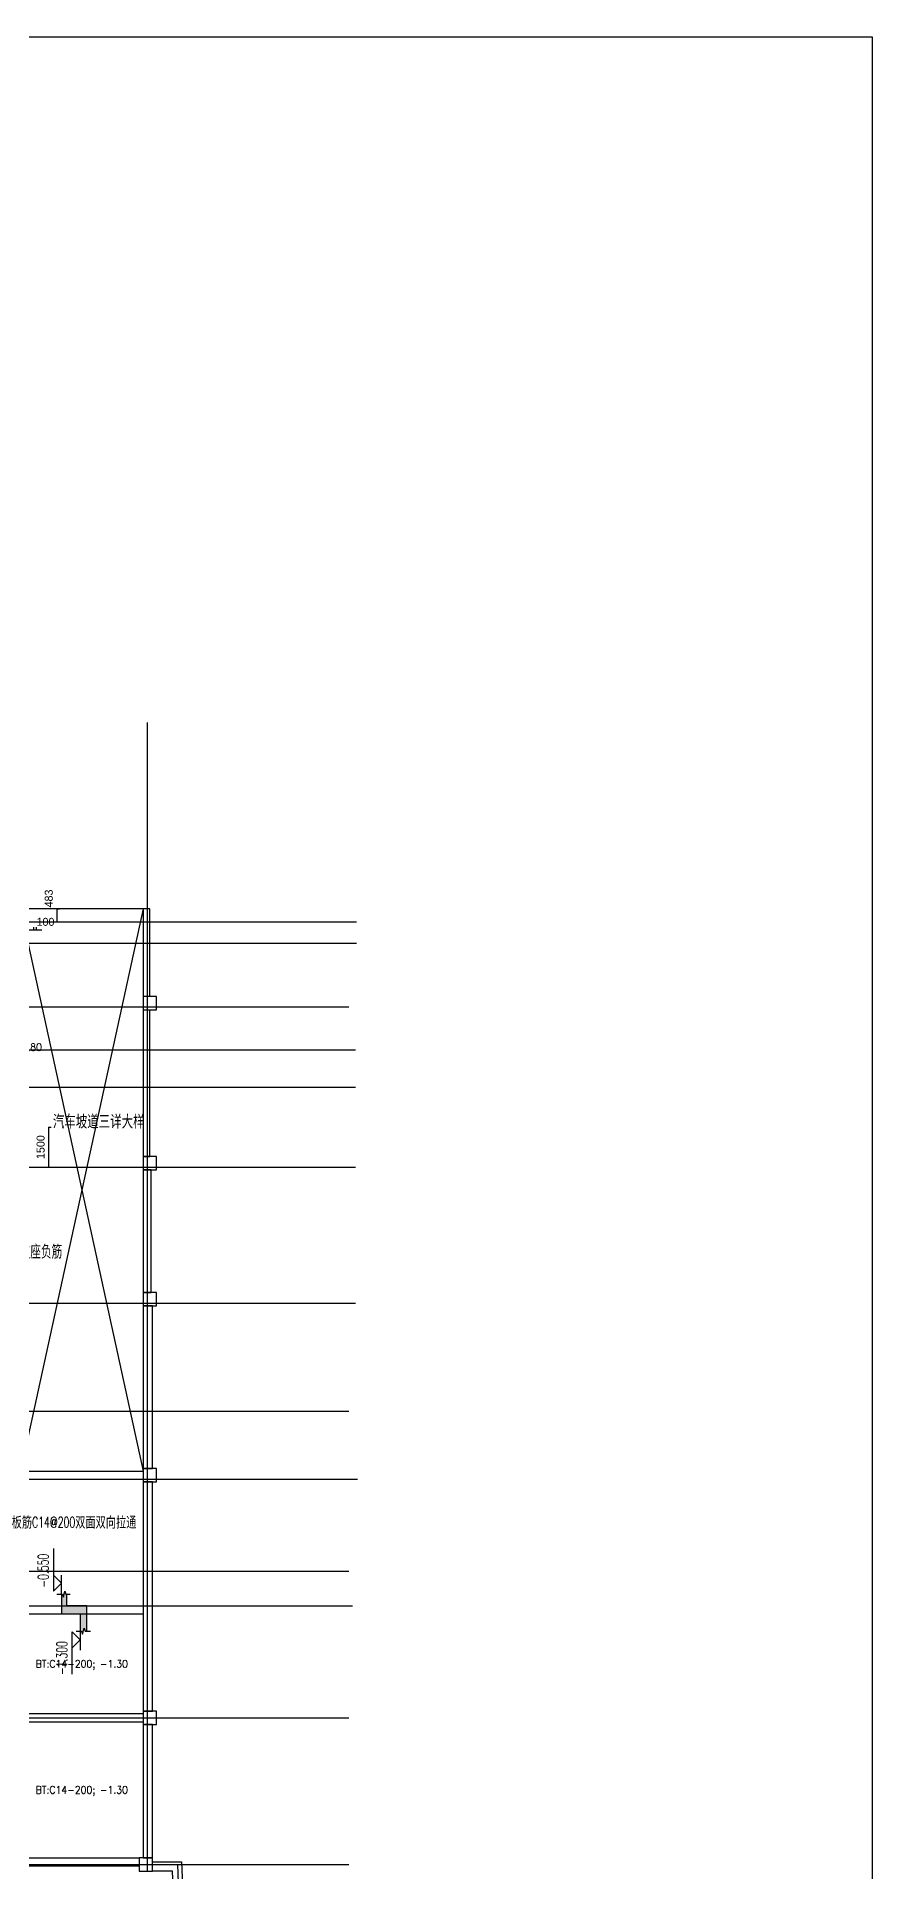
# Model space of a CAD drawing. Header units: millimetres. Extents: x 129427 to 386235, y 419441 to 703525.
# Drawn here: x 354905 to 386235, y 634745 to 703525 of the extents above; entities that cross this region are included whole.
import ezdxf
from ezdxf.enums import TextEntityAlignment as Align

# ---------------------------------------------------------------- set-up
doc = ezdxf.new("R2010")
doc.units = ezdxf.units.MM
doc.header["$LTSCALE"] = 100
for name, color, linetype in [('B-DIM', 1, 'Continuous'), ('B-dote', 253, 'Continuous'), ('B-TEXT', 7, 'Continuous'), ('B-开洞', 7, 'Continuous'), ('COLU', 7, 'Continuous'), ('GZ', 7, 'Continuous'), ('h填实-板', 254, 'Continuous'), ('h斜线-墙', 7, 'Continuous'), ('h斜线-柱', 7, 'Continuous'), ('Q-AXIS', 3, 'Continuous'), ('WALL', 3, 'Continuous'), ('梁', 4, 'Continuous'), ('梁虚线', 4, 'Continuous')]:
    doc.layers.add(name, color=color, linetype=linetype)
doc.layers.add('floor13', color=211, linetype='Continuous', lineweight=0, true_color=0xffaaff)
doc.layers.add('floor9', color=2, linetype='Continuous', lineweight=0)
doc.styles.get("Standard").update_dxf_attribs({"font": 'standard'})
doc.styles.add('汉字', font='汉字')
doc.dimstyles.get("Standard").update_dxf_attribs({"dimtxt": 300, "dimasz": 100, "dimexe": 100, "dimexo": 250, "dimgap": 100, "dimtad": 0, "dimtoh": 1, "dimdec": 0, "dimdsep": 46, "dimcen": 0.09, "dimclrt": 7, "dimadec": 0, "dimazin": 0, "dimtfac": 1, "dimtdec": 4, "dimtofl": 0, "dimtmove": 0, "dimatfit": 3, "dimfxl": 4, "dimfxlon": 1, "dimtolj": 1, "dimtzin": 0, "dimarcsym": 0})

# ---------------------------------------------------------------- blocks, each defined once
blk = doc.blocks.new('*D842')
at = {"layer": 'B-DIM', "color": 0, "linetype": 'ByBlock', "lineweight": -2}
for p, q in [((355655, 670828), (355759, 670828)), ((355659, 670828), (355659, 670345)), ((355655, 670345), (355759, 670345))]:
    blk.add_line(p, q, dxfattribs=at)
for points in [[(355659, 670828), (355676, 670728), (355642, 670728)], [(355659, 670345), (355642, 670445), (355676, 670445)]]:
    blk.add_solid(points, dxfattribs=at)
at = {"layer": 'B-DIM', "color": 7, "linetype": 'Continuous', "lineweight": -2, "insert": (355359, 671216), "char_height": 300, "width": 576.67, "attachment_point": 5, "rotation": 90, "style": '汉字'}
blk.add_mtext('483', dxfattribs=at)
blk = doc.blocks.new('*D807')
at = {"layer": 'GZ', "color": 0, "linetype": 'ByBlock', "lineweight": -2}
for p, q in [((355348, 662645), (355452, 662645)), ((355352, 662645), (355352, 661145)), ((355348, 661145), (355452, 661145))]:
    blk.add_line(p, q, dxfattribs=at)
for points in [[(355352, 662645), (355369, 662545), (355336, 662545)], [(355352, 661145), (355336, 661245), (355369, 661245)]]:
    blk.add_solid(points, dxfattribs=at)
at = {"layer": 'GZ', "color": 7, "linetype": 'Continuous', "lineweight": -2, "insert": (355052, 661895), "char_height": 300, "width": 690, "attachment_point": 5, "rotation": 90, "style": '汉字'}
blk.add_mtext('1500', dxfattribs=at)
blk = doc.blocks.new('*D88')
at = {"layer": 'GZ', "color": 0, "linetype": 'ByBlock', "lineweight": -2}
for p, q in [((354596, 670039), (355096, 670039)), ((354796, 670035), (354796, 670139)), ((354896, 670035), (354896, 670139))]:
    blk.add_line(p, q, dxfattribs=at)
for points in [[(354796, 670039), (354696, 670022), (354696, 670055)], [(354896, 670039), (354996, 670055), (354996, 670022)]]:
    blk.add_solid(points, dxfattribs=at)
at = {"layer": 'GZ', "color": 7, "linetype": 'Continuous', "lineweight": -2, "insert": (355235, 670339), "char_height": 300, "width": 476.67, "attachment_point": 5, "style": '汉字'}
blk.add_mtext('100', dxfattribs=at)

msp = doc.modelspace()

# ---------------------------------------------------------------- hatches: boundary and pattern name
at = {"layer": 'h填实-板'}
msp.add_hatch(color=256, dxfattribs=at).paths.add_polyline_path([(356779.3, 643748.8), (356717.8, 643748.8), (356682.8, 643858.8), (356622.8, 643638.8), (356587.8, 643748.8), (356529.3, 643748.8), (356529.3, 644394.7), (355829.3, 644394.7), (355829.3, 645131.8), (355868.6, 645131.8), (355903.6, 645021.8), (355963.6, 645241.8), (355998.6, 645131.8), (356029.3, 645131.8), (356029.3, 644694.7), (356779.3, 644694.7)], flags=0)
at = {"layer": 'h斜线-墙'}
h = msp.add_hatch(dxfattribs=at)
h.set_pattern_fill('ANSI31', color=256, scale=40, style=0)
h.set_pattern_definition([])
h.paths.add_polyline_path([(359196.5, 661044.7), (358896.5, 661044.7), (358896.5, 656444.7), (359196.5, 656444.7)], flags=0)
h = msp.add_hatch(dxfattribs=at)
h.set_pattern_fill('ANSI31', color=256, scale=40, style=0)
h.set_pattern_definition([])
h.paths.add_polyline_path([(359246.5, 655944.7), (358896.5, 655944.7), (358896.5, 649844.7), (359246.5, 649844.7)], flags=0)
h = msp.add_hatch(dxfattribs=at)
h.set_pattern_fill('ANSI31', color=256, scale=40, style=0)
h.set_pattern_definition([])
h.paths.add_polyline_path([(359246.5, 649344.7), (358896.5, 649344.7), (358896.5, 640744.7), (359246.5, 640744.7)], flags=0)
h = msp.add_hatch(dxfattribs=at)
h.set_pattern_fill('ANSI31', color=256, scale=40, style=0)
h.set_pattern_definition([])
h.paths.add_polyline_path([(359246.5, 640244.7), (358896.5, 640244.7), (358896.5, 635244.7), (359246.5, 635244.7)], flags=0)
h = msp.add_hatch(dxfattribs=at)
h.set_pattern_fill('ANSI31', color=256, scale=40, angle=2.443985, style=0)
h.set_pattern_definition([])
h.paths.add_polyline_path([(359246.5, 635094.7), (360336.6, 635094.7), (360640.1, 627984.3), (360290.4, 627969.4), (360001.3, 634744.7), (359246.5, 634744.7)], flags=0)
at = {"layer": 'h斜线-柱'}
h = msp.add_hatch(dxfattribs=at)
h.set_pattern_fill('ANSI31', color=256, scale=40, style=0)
h.set_pattern_definition([])
h.paths.add_polyline_path([(359146.5, 670827.7), (358896.5, 670827.7), (358896.5, 667544.7), (359146.5, 667544.7)], flags=0)
h = msp.add_hatch(dxfattribs=at)
h.set_pattern_fill('ANSI31', color=256, scale=40, style=0)
h.set_pattern_definition([])
h.paths.add_polyline_path([(358896.5, 667044.7), (359396.5, 667044.7), (359396.5, 667544.7), (358896.5, 667544.7)], flags=0)
h = msp.add_hatch(dxfattribs=at)
h.set_pattern_fill('ANSI31', color=256, scale=40, style=0)
h.set_pattern_definition([])
h.paths.add_polyline_path([(359146.5, 667044.7), (358896.5, 667044.7), (358896.5, 661544.7), (359146.5, 661544.7)], flags=0)
h = msp.add_hatch(dxfattribs=at)
h.set_pattern_fill('ANSI31', color=256, scale=40, style=0)
h.set_pattern_definition([])
h.paths.add_polyline_path([(358896.5, 661044.7), (359396.5, 661044.7), (359396.5, 661544.7), (358896.5, 661544.7)], flags=0)
h = msp.add_hatch(dxfattribs=at)
h.set_pattern_fill('ANSI31', color=256, scale=40, style=0)
h.set_pattern_definition([])
h.paths.add_polyline_path([(358896.5, 655944.7), (359396.5, 655944.7), (359396.5, 656444.7), (358896.5, 656444.7)], flags=0)
h = msp.add_hatch(dxfattribs=at)
h.set_pattern_fill('ANSI31', color=256, scale=40, style=0)
h.set_pattern_definition([])
h.paths.add_polyline_path([(358896.5, 649344.7), (359396.5, 649344.7), (359396.5, 649844.7), (358896.5, 649844.7)], flags=0)
h = msp.add_hatch(dxfattribs=at)
h.set_pattern_fill('ANSI31', color=256, scale=40, style=0)
h.set_pattern_definition([])
h.paths.add_polyline_path([(358896.5, 640244.7), (359396.5, 640244.7), (359396.5, 640744.7), (358896.5, 640744.7)], flags=0)
h = msp.add_hatch(dxfattribs=at)
h.set_pattern_fill('ANSI31', color=256, scale=40, style=0)
h.set_pattern_definition([])
h.paths.add_polyline_path([(358746.5, 634744.7), (359246.5, 634744.7), (359246.5, 635244.7), (358746.5, 635244.7)], flags=0)

# ---------------------------------------------------------------- linework, layer by layer
at = {"layer": 'B-dote'}
for p, q in [((359046.5, 677819.9), (359046.5, 634744.7)), ((310396.5, 670344.7), (366898.7, 670344.7)), ((292196.5, 669544.7), (366898.7, 669544.7)), ((366607.1, 667144.7), (349996.5, 667144.7)), ((301173.2, 665544.7), (366857.1, 665544.7)), ((301173.2, 664144.7), (366857.1, 664144.7)), ((304146.5, 661144.7), (366857.1, 661144.7)), ((309196.5, 656044.7), (366857.1, 656044.7)), ((190805.6, 651994.7), (366607.1, 651994.7)), ((344596.5, 649444.7), (366927.6, 649444.7)), ((191046.5, 645994.7), (366607.1, 645994.7)), ((354196.5, 644694.7), (366750.1, 644694.7)), ((247969.5, 640494.7), (366607.1, 640494.7)), ((236131.7, 634994.7), (366607.1, 634994.7)), ((365014.1, 521988.1), (360190.8, 634994.7))]:
    msp.add_line(p, q, dxfattribs=at)
at = {"layer": 'B-TEXT'}
for p, q in [((355830.8, 645131.8), (355830.8, 645848.7)), ((356529.3, 643748.8), (356529.3, 643031.9))]:
    msp.add_line(p, q, dxfattribs=at)
for points in [[(355530.8, 646843.8), (355530.8, 645252), (355830.8, 645552), (355530.8, 645852)], [(355666.1, 645131.8), (355870, 645131.8), (355905, 645021.8), (355965, 645241.8), (356000, 645131.8), (356154, 645131.8)], [(355829.3, 645131.8), (355829.3, 644394.7), (356529.3, 644394.7), (356529.3, 643748.8)], [(356779.3, 643748.8), (356779.3, 644694.7), (356029.3, 644694.7), (356029.3, 645131.8)], [(356383.8, 643748.8), (356587.8, 643748.8), (356622.8, 643638.8), (356682.8, 643858.8), (356717.8, 643748.8), (356921.7, 643748.8)], [(356229.3, 642135.2), (356229.3, 643727), (356529.3, 643427), (356229.3, 643127)]]:
    msp.add_lwpolyline(points, dxfattribs=at)
at = {"layer": 'B-开洞'}
for p, q in [((358896.5, 670827.7), (354296.5, 670827.7)), ((358896.5, 670827.7), (354296.5, 649744.7)), ((354296.5, 670827.7), (358896.5, 649744.7))]:
    msp.add_line(p, q, dxfattribs=at)
at = {"layer": 'COLU'}
for points in [[(358896.5, 667044.7), (359396.5, 667044.7), (359396.5, 667544.7), (358896.5, 667544.7)], [(358896.5, 661044.7), (359396.5, 661044.7), (359396.5, 661544.7), (358896.5, 661544.7)], [(358896.5, 655944.7), (359396.5, 655944.7), (359396.5, 656444.7), (358896.5, 656444.7)], [(358896.5, 649344.7), (359396.5, 649344.7), (359396.5, 649844.7), (358896.5, 649844.7)], [(358896.5, 640244.7), (359396.5, 640244.7), (359396.5, 640744.7), (358896.5, 640744.7)], [(358746.5, 634744.7), (359246.5, 634744.7), (359246.5, 635244.7), (358746.5, 635244.7)]]:
    msp.add_lwpolyline(points, close=True, dxfattribs=at)
at = {"layer": 'floor13'}
for p, q in [((356529.3, 644394.7), (354296.5, 644394.7)), ((356529.3, 643748.8), (356529.3, 644394.7)), ((356682.8, 643858.8), (356622.8, 643638.8)), ((356717.8, 643748.8), (356682.8, 643858.8)), ((358896.5, 644394.7), (356779.3, 644394.7)), ((356779.3, 644394.7), (356779.3, 643748.8)), ((358896.5, 640744.7), (358896.5, 644394.7)), ((356229.3, 643127), (356229.3, 643727)), ((356229.3, 643727), (356529.3, 643427)), ((356529.3, 643427), (356229.3, 643127)), ((356587.8, 643748.8), (356529.3, 643748.8)), ((356529.3, 643748.8), (356529.3, 643427)), ((356529.3, 643427), (356529.3, 643748.8)), ((356622.8, 643638.8), (356587.8, 643748.8)), ((356779.3, 643748.8), (356717.8, 643748.8)), ((354296.5, 640644.7), (358896.5, 640644.7)), ((358896.5, 640644.7), (358896.5, 640744.7)), ((358896.5, 640344.7), (354296.5, 640344.7)), ((358896.5, 640244.7), (358896.5, 640344.7)), ((358896.5, 635244.7), (358896.5, 640244.7)), ((354496.5, 635244.7), (358746.5, 635244.7)), ((358746.5, 635244.7), (358746.5, 635244.7)), ((358746.5, 635244.7), (358896.5, 635244.7))]:
    msp.add_line(p, q, dxfattribs=at)
at = {"layer": 'Q-AXIS'}
msp.add_lwpolyline([(156734.8, 703525.4), (386234.8, 703525.4), (386234.8, 467498.7), (156734.8, 467498.7)], close=True, dxfattribs=at)
at = {"layer": 'WALL'}
msp.add_line((358896.5, 644694.7), (359246.5, 644694.7), dxfattribs=at)
msp.add_lwpolyline([(359146.5, 667544.7), (359146.5, 670827.7), (358896.5, 670827.7), (358896.5, 661544.7), (359146.5, 661544.7), (359146.5, 667044.7)], dxfattribs=at)
for points in [[(359196.5, 661044.7), (358896.5, 661044.7), (358896.5, 656444.7), (359196.5, 656444.7)], [(359246.5, 655944.7), (358896.5, 655944.7), (358896.5, 649844.7), (359246.5, 649844.7)], [(359246.5, 649344.7), (358896.5, 649344.7), (358896.5, 640744.7), (359246.5, 640744.7)], [(359246.5, 640244.7), (358896.5, 640244.7), (358896.5, 635244.7), (359246.5, 635244.7)], [(359246.5, 635094.7), (360336.6, 635094.7), (360640.1, 627984.3), (360290.4, 627969.4), (360001.3, 634744.7), (359246.5, 634744.7)]]:
    msp.add_lwpolyline(points, close=True, dxfattribs=at)
at = {"layer": '梁'}
for p, q in [((354296.5, 649744.7), (358896.5, 649744.7)), ((354296.5, 649444.7), (358896.5, 649444.7)), ((354296.5, 644394.7), (358896.5, 644394.7))]:
    msp.add_line(p, q, dxfattribs=at)
at = {"layer": '梁虚线'}
for p, q in [((354296.5, 644694.7), (358896.5, 644694.7)), ((358896.5, 640644.7), (354296.5, 640644.7)), ((354296.5, 640344.7), (358896.5, 640344.7)), ((354496.5, 635244.7), (358746.5, 635244.7)), ((354496.5, 634944.7), (358746.5, 634944.7))]:
    msp.add_line(p, q, dxfattribs=at)

# ---------------------------------------------------------------- texts
at = {"layer": 'B-TEXT', "width": 0.65}
msp.add_text('板面筋均为C12@200双向拉通另附加图中画出的支座负筋', height=450, dxfattribs=at).set_placement((345792.6, 657761.9))
at = {"layer": 'B-TEXT', "width": 0.7}
for s, rotation, p in [('板筋C14@200双面双向拉通', 360, (358640.4, 647513.6)), ('-0.550', 90, (355470.8, 646651.6)), ('-1.300', 90, (356169.3, 643374.2))]:
    msp.add_text(s, height=400, rotation=rotation, dxfattribs=at).set_placement(p, align=Align.BOTTOM_RIGHT)
at = {"layer": 'B-开洞', "width": 0.7}
msp.add_text('汽车坡道三详大样', height=450, dxfattribs=at).set_placement((355512.4, 662638))
at = {"layer": 'floor13'}
for p in [(356596.5, 642519.7), (356596.5, 637794.7)]:
    msp.add_text('BT:C14-200; -1.30', height=280, dxfattribs=at).set_placement(p, align=Align.MIDDLE_CENTER)
at = {"layer": 'floor9'}
msp.add_text('B:C14-200; T:C12-200; -0.80', height=280, dxfattribs=at).set_placement((352371.5, 665644.7), align=Align.MIDDLE_CENTER)

# ---------------------------------------------------------------- dimensions: what is measured, and where the dimension line sits
at = {"layer": 'B-DIM'}
dim = msp.add_linear_dim(base=(355658.9, 670344.7), p1=(355192.7, 670827.7), p2=(355192.7, 670344.7), angle=90, dimstyle='Standard', dxfattribs=at)
dim.commit()
dim.dimension.update_dxf_attribs({"geometry": '*D842', "text_midpoint": (355358.9, 670586.2)})
at = {"layer": 'GZ'}
dim = msp.add_linear_dim(base=(354896.5, 670038.8), p1=(354796.5, 669644.7), p2=(354896.5, 669644.7), dimstyle='Standard', dxfattribs=at)
dim.commit()
dim.dimension.update_dxf_attribs({"geometry": '*D88', "text_midpoint": (354846.5, 670338.8)})
dim = msp.add_linear_dim(base=(355352.2, 661144.7), p1=(354896.5, 662644.7), p2=(355070.4, 661144.7), angle=90, dimstyle='Standard', dxfattribs=at)
dim.commit()
dim.dimension.update_dxf_attribs({"geometry": '*D807', "text_midpoint": (355052.2, 661894.7)})

doc.saveas('drawing.dxf')
